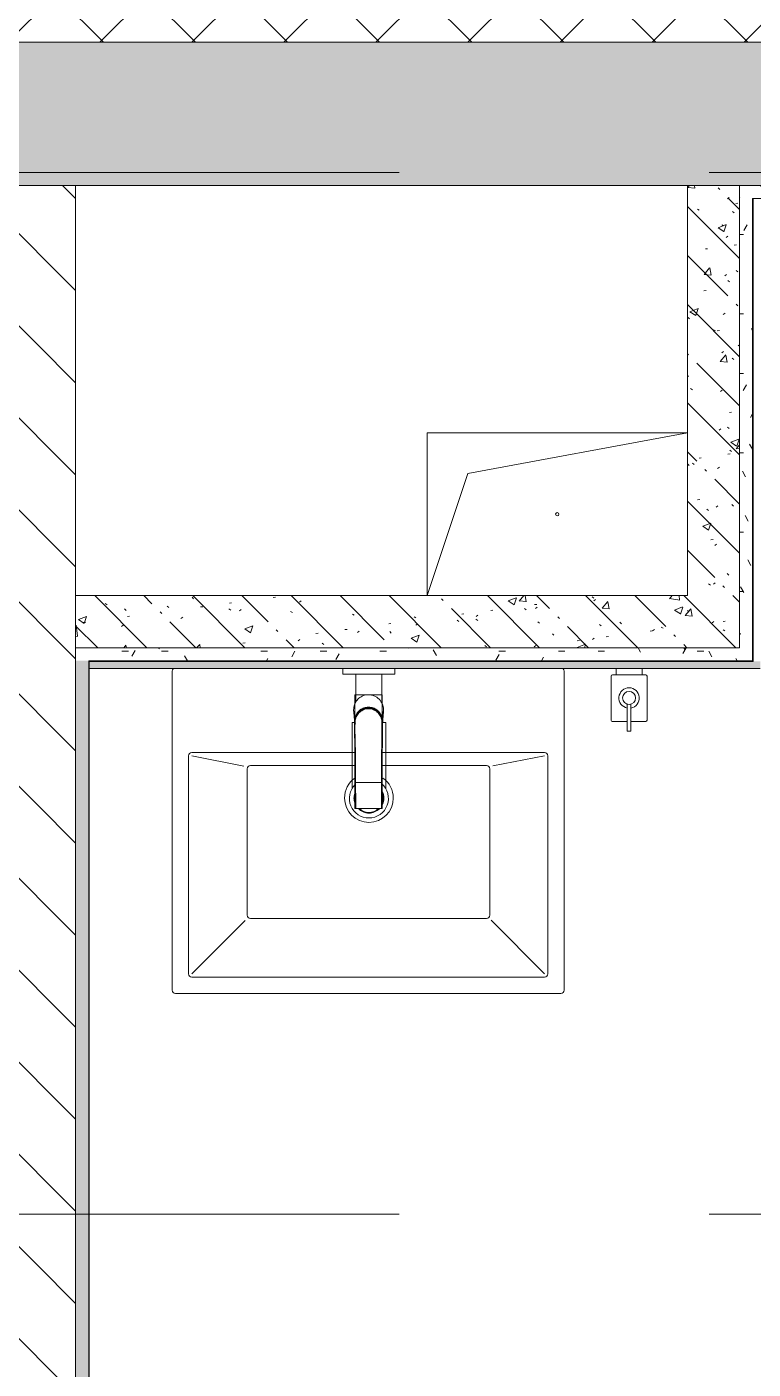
# Model space of a CAD drawing. Header units: millimetres. Extents: x -5714 to 188114, y -8553 to 29000.
# Drawn here: x 15795 to 16911, y 13162 to 15224 of the extents above; entities that cross this region are included whole.
import ezdxf

# ---------------------------------------------------------------- set-up
doc = ezdxf.new("R2010")
doc.units = ezdxf.units.MM
doc.linetypes.add('Осевая', pattern=[3175, 635, -476.25, 1587.5, -476.25])
for name, color, linetype, lineweight in [('0-1', 7, 'Continuous', 9), ('A-GENM', 7, 'Continuous', 9), ('A-WALL', 7, 'Continuous', 9), ('I-WALL', 7, 'Continuous', 9), ('P-SANR-FIXT', 7, 'Continuous', 9), ('P-SANR-FIXT-1', 7, 'Continuous', 13), ('Оси-2', 7, 'Осевая', 9)]:
    doc.layers.add(name, color=color, linetype=linetype, lineweight=lineweight)
doc.layers.add('A-WALL-1', color=7, linetype='Continuous', lineweight=9, true_color=0x3c3c3c)
doc.layers.add('A-WALL-FNSH-1', color=7, linetype='Continuous', lineweight=9, true_color=0x3c3c3c)
pattern_1 = [(135, (0, 0), (-75.43415, -75.43415), [106.68, -17.78, 3.556, -17.78]), (135, (0, 75.39), (-75.43415, -75.43415), []), (50, (0, 0), (127.5292, -11.1576), [13.335, -146.685]), (355, (0, 0), (-24.6697, 133.74), [10.668, -117.348]), (100.451, (10.63, -0.93), (102.8597, 122.5818), [11.333, -124.663]), (46.184, (0, 35.56), (189.7552, -29.4304), [20.002, -220.027]), (96.636, (15.81, 33.1), (166.1822, 173.1996), [17, -186.995]), (351.184, (0, 35.56), (166.184, 173.1976), [16.002, -176.022]), (21, (17.78, 26.67), (106.13027, -71.58603), [13.335, -146.685]), (326, (17.78, 26.67), (43.2619, 128.93175), [10.668, -117.348]), (71.451, (26.62, 20.7), (149.392, 57.34505), [11.333, -124.663]), (37.5, (0, 0), (2.16223, 59.18836), [3.353, -112.573, 3.353, -115.773, -117.792]), (37.5, (0, 0), (2.16223, 59.18836), [-235.052, 3.353, -114.44]), (7.5, (0, 0), (46.77386, 70.12615), [3.353, -64.567, 3.353, -109.906, -44.894]), (7.5, (0, 0), (46.77386, 70.12615), [-181.178, 3.353, -41.542]), (327.5, (-39.65, 0), (94.91367, -4.01009), [3.353, -41.097, 3.353, -135.331, -184.023]), (327.5, (-39.65, 0), (94.91367, -4.01009), [-183.134, 3.353, -180.67]), (317.5, (-57.43, 0), (103.69057, 17.79882), [3.353, -54.432, 3.353, -88.748, -130.683]), (317.5, (-57.43, 0), (103.69057, 17.79882), [-149.885, 3.353, -127.33])]
pattern_2 = [(0, (0, 0), (121.92, 30.48), [10.058, -81.382, 10.058, -81.382, -487.68]), (0, (0, 0), (121.92, 30.48), [-182.88, 10.058, -172.822, 10.058, -81.382, -213.36]), (0, (0, 0), (121.92, 30.48), [-457.2, 10.058, -50.902, 10.058, -142.342]), (120, (45.72, 15.24), (-87.356454, 90.345817), [10.058, -81.382, 10.058, -81.382, -487.68]), (120, (45.72, 15.24), (-87.356454, 90.345817), [-182.88, 10.058, -172.822, 10.058, -81.382, -213.36]), (120, (45.72, 15.24), (-87.356454, 90.345817), [-457.2, 10.058, -50.902, 10.058, -142.342]), (240, (60.96, 76.2), (-34.563546, -120.825817), [10.058, -81.382, 10.058, -81.382, -487.68]), (240, (60.96, 76.2), (-34.563546, -120.825817), [-182.88, 10.058, -172.822, 10.058, -81.382, -213.36]), (240, (60.96, 76.2), (-34.563546, -120.825817), [-457.2, 10.058, -50.902, 10.058, -142.342])]

# ---------------------------------------------------------------- blocks, each defined once
blk = doc.blocks.new('GM_Отверстие прямоугольное _в плите_ - Отверстие-21608683-План размещения напольных электротехнических лючков и розеток 3 этажа в осях 1-12')
at = {"layer": 'A-GENM'}
for p, q in [((-200, -125), (-200, 125)), ((-200, 125), (200, 125)), ((200, 125), (-200, 125)), ((-200, 125), (-200, -125)), ((-137.5, 62.5), (200, 125)), ((-200, -125), (-137.5, 62.5))]:
    blk.add_line(p, q, dxfattribs=at)
for start, end in [(360, 180), (180, 360)]:
    blk.add_arc((0, 0), 2.5, start, end, dxfattribs=at)
blk = doc.blocks.new('сифон - Для раковины-30615598-План размещения напольных электротехнических лючков и розеток 3 этажа в осях 1-12')
at = {"layer": 'P-SANR-FIXT'}
for p, q in [((116.7, 26), (15, 26)), ((116.7, 26), (116.7, 20.9)), ((199.5, 40), (191.1, 40)), ((191.1, -40), (191.1, 40)), ((116.7, -19.7), (116.7, -26)), ((15, -26), (116.7, -26)), ((191.1, -40), (199.5, -40))]:
    blk.add_line(p, q, dxfattribs=at)
for start, end in [(45, 180), (180, 319.7584)]:
    blk.add_arc((0, 0), 30, start, end, dxfattribs=at)
at = {"layer": 'P-SANR-FIXT-1'}
for p, q in [((127.1, 20), (123.1, 20)), ((191.1, 20), (147.8, 20)), ((21.9, -20), (49, -20)), ((49, -20), (56, -20)), ((56, -20), (75, -20)), ((85.7, -20), (118.5, -20)), ((119.7, -20), (122.9, -20)), ((145.8, -20), (191.1, -20))]:
    blk.add_line(p, q, dxfattribs=at)
for radius, start, end in [(22.5, 67.2152, 113.0759), (21.5, 72, 108), (22.5, 133.7338, 180), (22.5, 180, 225.6765), (21.5, 136.1578, 180), (21.5, 180, 223.3802), (22.5, 241.9585, 297.7301), (21.5, 245.8675, 293.8296)]:
    blk.add_arc((0, 0), radius, start, end, dxfattribs=at)
blk = doc.blocks.new('раковина - 400 x 500mm-30615599-План размещения напольных электротехнических лючков и розеток 3 этажа в осях 1-12')
at = {"layer": 'P-SANR-FIXT'}
for p, q in [((-249.5, -5), (-249.5, -495)), ((352.5, -495), (352.5, -5)), ((-224.5, -135), (-224.5, -470)), ((32, -130), (-219.5, -130)), ((-219.5, -135), (-139.5, -151)), ((322.5, -130), (72, -130)), ((322.5, -135), (242.8, -150.5)), ((327.5, -470), (327.5, -135)), ((-134.5, -155), (-134.5, -380)), ((-126, -150), (-129.5, -150)), ((32.1, -150), (-126, -150)), ((233.5, -150), (72, -150)), ((238.5, -155), (238.5, -380)), ((-219.5, -470), (-137.6, -388.1)), ((-129.5, -385), (233.5, -385)), ((322.5, -470), (240.2, -387.7)), ((-219.5, -475), (322.5, -475)), ((-244.5, -500), (347.5, -500))]:
    blk.add_line(p, q, dxfattribs=at)
for centre, radius, start, end in [((-244.5, -5), 5, 135, 180), ((347.5, -5), 5, 0, 45), ((-219.5, -135), 5, 90, 180), ((322.5, -135), 5, 0, 90), ((-129.5, -155), 5, 90, 180), ((233.5, -155), 5, 0, 90), ((52.6, -199.9), 37.5, 124.9764, 180), ((52.6, -199.9), 37.5, 360, 55.0236), ((52.6, -199.9), 37.5, 180, 360), ((52.6, -199.9), 23, 161.666, 180), ((52.6, -199.9), 23, 180, 198.7055), ((52.6, -199.9), 23, 334.4117, 360), ((52.6, -199.9), 23, 360, 25.1143), ((52.6, -199.9), 23, 225, 315), ((-129.5, -380), 5, 180, 270), ((233.5, -380), 5, 270, 360), ((-219.5, -470), 5, 180, 270), ((322.5, -470), 5, 270, 0), ((-244.5, -495), 5, 180, 270), ((347.5, -495), 5, 270, 0)]:
    blk.add_arc(centre, radius, start, end, dxfattribs=at)
blk = doc.blocks.new('смеситель для раковины - Default-30615600-План размещения напольных электротехнических лючков и розеток 3 этажа в осях 1-12')
at = {"layer": '0-1'}
for p, q in [((19.7, 151.6), (-19.8, 151.6)), ((-20.3, 110), (-20.4, 97.4)), ((19.8, 111.8), (-19.8, 111.8)), ((20.4, 97.4), (20.3, 110)), ((-22.8, 3), (-21.8, 15.6)), ((-20.7, 17.2), (-20.7, 16.7)), ((20.8, 16.7), (20.8, 17.2))]:
    blk.add_line(p, q, dxfattribs=at)
at = {"layer": '0-1', "flags": 128}
for points in [[(-19.8, 151.6), (-20, 151.6), (-20.2, 151.6), (-20.3, 151.5), (-20.4, 151.5), (-20.5, 151.4), (-20.6, 151.3), (-20.6, 151.2), (-20.7, 151.1), (-20.7, 151.1), (-20.7, 151), (-20.7, 151), (-20.8, 150.9), (-20.8, 150.6), (-20.8, 149.7), (-20.8, 148.7), (-20.8, 147.7), (-20.9, 146.7), (-20.9, 145.3), (-21.1, 93.2)], [(19.7, 151.6), (20, 151.6), (20.2, 151.6), (20.4, 151.5), (20.5, 151.4), (20.6, 151.3), (20.6, 151.3), (20.7, 151.2), (20.7, 151.1), (20.7, 151.1), (20.7, 151), (20.8, 151), (20.8, 150.9), (20.8, 150.6)], [(-19.8, 111.8), (-19.9, 111.8), (-20, 111.8), (-20.1, 111.8), (-20.1, 111.7), (-20.2, 111.7), (-20.3, 111.6), (-20.3, 111.5), (-20.3, 111.5), (-20.3, 111.4), (-20.3, 111.4), (-20.3, 111.4), (-20.3, 111.3), (-20.3, 111.2), (-20.3, 111), (-20.3, 110.8), (-20.3, 110.6), (-20.3, 110.3), (-20.3, 110)], [(12.1, -0.1), (14.4, 1.7), (18.1, 6.1), (20.4, 11.5), (21.2, 17.2), (21.2, 36.2), (21.1, 56), (21, 111.4)], [(19.8, 111.8), (19.9, 111.8), (20, 111.8), (20.1, 111.8), (20.2, 111.7), (20.2, 111.6), (20.3, 111.6), (20.3, 111.5), (20.3, 111.5), (20.3, 111.4), (20.3, 111.4), (20.3, 111.3), (20.3, 111.1), (20.3, 110.9), (20.3, 110.7), (20.3, 110.4), (20.3, 110)], [(-21.8, 15.6), (-21.7, 19.7), (-21.6, 24.4), (-21.5, 30.8), (-21.4, 37.1), (-21.3, 49.4), (-21.2, 68.8), (-21.1, 88)], [(-18.9, 7.6), (-20, 10.3), (-20.8, 13.1), (-21.1, 18.6), (-21.1, 48.6), (-21.1, 93.2)], [(21.8, 15.6), (22.1, 11.2), (22.8, 3)]]:
    blk.add_lwpolyline(points, dxfattribs=at)
at = {"layer": 'P-SANR-FIXT'}
for p, q in [((21, 151.6), (-21, 151.6)), ((-21, 151.6), (-21, -23)), ((21, -23), (21, 151.6)), ((-19.7, 144), (-19.8, 111.7)), ((19.8, 111.7), (19.7, 144)), ((-20.4, 22), (-20.8, 19.8)), ((20.8, 19.8), (20.4, 22)), ((-21, 19.9), (-20.8, 19.8)), ((19.4, 12.9), (20.4, 11.1)), ((21, 19.9), (20.8, 19.8)), ((20.9, 18.5), (20.8, 19.8)), ((20.9, 18.4), (21.1, 18.4)), ((22.5, 5), (22.9, 0.9)), ((-0.6, -2.8), (0.6, -2.8)), ((-21, -23), (21, -23))]:
    blk.add_line(p, q, dxfattribs=at)
at = {"layer": 'P-SANR-FIXT', "flags": 128}
for points in [[(-21.1, 16.9), (-21.1, 42.2), (-21, 67.6), (-20.8, 118.3), (-20.7, 143.7), (-20.7, 149.4), (-20.8, 150.2), (-20.9, 145.3), (-20.9, 138.9), (-21.1, 88.1)], [(-20.1, 88.1), (-20.1, 99.6), (-20, 111), (-20, 122.4), (-19.9, 133.8), (-19.9, 145.2)], [(19.9, 145.2), (19.9, 138.9), (19.9, 132.6), (20, 126.2), (20, 119.9), (20, 113.5), (20, 107.2), (20.1, 100.8), (20.1, 94.5), (20.1, 88.1)], [(21.1, 88.1), (20.9, 138.9), (20.9, 145.3), (20.8, 150.2), (20.7, 149.4), (20.7, 143.7), (20.8, 118.3), (21, 67.6), (21.1, 42.2), (21.1, 16.9)], [(-21.1, 18.6), (-21.1, 18.6), (-21.1, 18.6), (-21, 18.6), (-21, 18.6), (-21, 18.5), (-20.9, 18.5), (-20.9, 18.5)], [(-21.1, 18.4), (-21.1, 18), (-21.1, 17.6), (-21.1, 17.2), (-21.1, 16.8), (-21.1, 16.4)], [(-20.8, 19.8), (-20.9, 19.2), (-20.9, 18.5)], [(-15.9, 4.1), (-13.1, 1.6), (-9.8, -0.4), (-6.1, -1.8), (-2.1, -2.5), (2.1, -2.5), (6.1, -1.8), (9.8, -0.4), (11.1, 0.4)], [(11.5, 0.5), (13.1, 1.6), (15.9, 4.1)], [(21.1, 16.4), (21.1, 16.8), (21.1, 17.2), (21.1, 17.6), (21.1, 18), (21.1, 18.4)], [(22.9, 0.9), (22.7, 3.2), (22.5, 5.6), (22.3, 7.9), (22.1, 10.8), (21.8, 15.2)], [(0.6, -3.9), (0.3, -3.9), (0.1, -3.9), (-0.1, -3.9), (-0.3, -3.9), (-0.6, -3.9)]]:
    blk.add_lwpolyline(points, dxfattribs=at)
at = {"layer": 'P-SANR-FIXT'}
for centre, major_axis, ratio, start_param, end_param in [((-19.8, 109.7), (-0.5, 0.002), 0.095846, 0.017294, 1.571164), ((19.8, 109.7), (0.5, 0.002), 0.095848, 4.711795, 6.265892), ((0, 17.2), (20.8, 0), 0.98634, 3.038054, 3.141593), ((0, 17.2), (20.8, 0), 0.98634, 3.141593, 3.441377), ((0, 16.7), (20.8, 0), 0.98634, 3.141593, 3.372062), ((0, 17.2), (20.8, 0), 0.98634, 3.613983, 5.358408), ((0, 16.7), (20.7, 0), 0.98634, 3.612684, 3.769911), ((0, 16.7), (20.7, 0), 0.98634, 3.994763, 4.083653), ((0, 16.7), (20.8, 0), 0.98634, 5.376246, 5.846752), ((0, 17.2), (20.8, 0), 0.98634, 5.499139, 5.804813), ((0, 17.2), (-20.8, 0), 0.98634, 2.841808, 3.141593), ((0, 16.7), (20.8, 0), 0.98634, 6.052716, 6.283185), ((0, 17.2), (20.8, 0), 0.98634, 0, 0.103539), ((0, 16.7), (20.7, 0), 0.98634, 4.276566, 4.807479), ((0, 16.7), (20.8, 0), 0.98634, 4.9338, 5.10736)]:
    blk.add_ellipse(centre, major_axis=major_axis, ratio=ratio, start_param=start_param, end_param=end_param, dxfattribs=at)
for points, knots in [([(-19.9, 145.2), (-19.9, 146), (-19.9, 147.4), (-19.8, 149.3), (-19.8, 150.7), (-19.8, 151.5), (-19.8, 151.6), (-19.8, 151.6)], [0, 0, 0, 0, 0.1, 0.2, 0.3, 0.4, 0.4725859, 0.4725859, 0.4725859, 0.4725859]), ([(-19.8, 151.6), (-19.7, 151.6), (-19.7, 151.6), (-19.7, 151.2), (-19.7, 150), (-19.7, 148.3), (-19.7, 146.2), (-19.7, 144.8), (-19.7, 144)], [0.4728347, 0.4728347, 0.4728347, 0.4728347, 0.5, 0.6, 0.7, 0.8, 0.9, 1, 1, 1, 1]), ([(19.7, 144), (19.7, 144.8), (19.7, 146.2), (19.7, 148.3), (19.7, 150), (19.7, 151.2), (19.7, 151.6), (19.7, 151.6), (19.7, 151.6)], [0, 0, 0, 0, 0.1, 0.2, 0.3, 0.4, 0.5, 0.5274121, 0.5274121, 0.5274121, 0.5274121]), ([(19.7, 151.6), (19.8, 151.6), (19.8, 151.5), (19.8, 150.7), (19.8, 149.3), (19.9, 147.4), (19.9, 146), (19.9, 145.2)], [0.5275209, 0.5275209, 0.5275209, 0.5275209, 0.6, 0.7, 0.8, 0.9, 1, 1, 1, 1]), ([(-19.8, 111.8), (-19.8, 111.8), (-19.8, 111.7), (-19.8, 110.9), (-19.8, 110.1), (-19.8, 109.7)], [0.4695548, 0.4695548, 0.4695548, 0.4695548, 0.6, 0.8, 1, 1, 1, 1]), ([(19.8, 109.7), (19.8, 110.1), (19.8, 110.9), (19.8, 111.7), (19.8, 111.8), (19.8, 111.8)], [0, 0, 0, 0, 0.2, 0.4, 0.5304748, 0.5304748, 0.5304748, 0.5304748]), ([(-21.1, 88.1), (-21.1, 85.7), (-21.1, 82.2), (-21.1, 77.5), (-21.2, 73.9), (-21.2, 70.4), (-21.2, 66.8), (-21.2, 63.9), (-21.2, 61.5), (-21.2, 59.8), (-21.2, 58), (-21.2, 55.7), (-21.3, 52.8), (-21.3, 49.3), (-21.3, 46), (-21.3, 42.6), (-21.4, 39.4), (-21.4, 36.2), (-21.5, 32.2), (-21.5, 27.5), (-21.7, 20.9), (-21.8, 17.2), (-21.8, 15.2)], [0, 0, 0, 0, 0.083333, 0.125, 0.166667, 0.208333, 0.25, 0.291667, 0.3125, 0.333333, 0.354167, 0.375, 0.416667, 0.458333, 0.5, 0.541667, 0.583333, 0.625, 0.666667, 0.75, 0.833333, 1, 1, 1, 1]), ([(-20.4, 97.4), (-20.4, 91.1), (-20.5, 81.8), (-20.6, 69.7), (-20.6, 60), (-20.7, 52.6), (-20.8, 47.4), (-20.8, 45.2), (-20.8, 43.5), (-20.9, 41.8), (-20.9, 39.8), (-20.9, 37.7), (-20.9, 36.2), (-20.9, 35.4), (-21, 34.1), (-21, 32.6), (-21, 31), (-21, 29.7), (-21, 28.6), (-21, 27.7), (-21, 26.8), (-21.1, 25.6), (-21.1, 22.9), (-21.1, 20.4), (-21.1, 18.4)], [0, 0, 0, 0, 0.222222, 0.333333, 0.444444, 0.583333, 0.618056, 0.652778, 0.670139, 0.6875, 0.722222, 0.756944, 0.774306, 0.782986, 0.791667, 0.826389, 0.84375, 0.861111, 0.878472, 0.887153, 0.895833, 0.913194, 0.930556, 1, 1, 1, 1]), ([(-20.5, 43.6), (-20.5, 44.1), (-20.5, 44.9), (-20.5, 45.9), (-20.4, 46.5), (-20.4, 47), (-20.4, 47.6), (-20.3, 48.2), (-20.3, 49.3), (-20.3, 50.8), (-20.3, 52.7), (-20.3, 54.8), (-20.2, 57.1), (-20.2, 60.5), (-20.1, 67), (-20, 78.4), (-19.9, 90.5), (-19.9, 97.4)], [0.3665203, 0.3665203, 0.3665203, 0.3665203, 0.3928571, 0.4107143, 0.4196429, 0.4285714, 0.4375, 0.4464286, 0.4642857, 0.5, 0.5357143, 0.5714286, 0.6071429, 0.6428571, 0.7142857, 0.8571429, 1, 1, 1, 1]), ([(19.9, 97.4), (19.9, 90.5), (20, 78.4), (20.1, 66.9), (20.2, 60.3), (20.3, 57), (20.3, 54.6), (20.3, 52.6), (20.3, 50.7), (20.3, 49.2), (20.4, 48.1), (20.4, 47.4), (20.4, 46.9), (20.4, 46.4), (20.4, 45.8), (20.4, 44.6), (20.4, 43), (20.4, 41.3), (20.5, 40), (20.5, 39.2), (20.6, 38.5), (20.7, 37.9), (20.7, 37.5)], [0, 0, 0, 0, 0.1428571, 0.2857143, 0.3571429, 0.3928571, 0.4285714, 0.4642857, 0.5, 0.5357143, 0.5535714, 0.5625, 0.5714286, 0.5803571, 0.5892857, 0.6071429, 0.6428571, 0.6785714, 0.6964286, 0.7053571, 0.7142857, 0.7301718, 0.7301718, 0.7301718, 0.7301718]), ([(20.1, 88.1), (20.1, 88.2), (20.2, 88.3), (20.4, 88.2), (20.5, 88), (20.6, 87.8), (20.7, 87.5), (20.7, 87.3), (20.8, 87.1), (20.9, 87), (20.9, 86.8), (20.9, 86.7)], [0, 0, 0, 0, 0.1, 0.19375, 0.25, 0.3, 0.35, 0.4, 0.45, 0.525, 0.575, 0.575, 0.575, 0.575]), ([(21.1, 18.4), (21.1, 19.2), (21.1, 20.8), (21.1, 23.1), (21.1, 25), (21.1, 26.5), (21, 27.6), (21, 28.6), (21, 30), (21, 31.7), (21, 33.4), (21, 34.6), (20.9, 35.2), (20.9, 35.7), (20.9, 36.3), (20.9, 36.9), (20.9, 38.1), (20.9, 39.8), (20.9, 41.4), (20.8, 42.8), (20.8, 44.1), (20.8, 45.8), (20.8, 48.6), (20.7, 53.5), (20.6, 60.7), (20.6, 68.9), (20.5, 76.5), (20.5, 85.7), (20.4, 92.7), (20.4, 97.4)], [0, 0, 0, 0, 0.027778, 0.055556, 0.083333, 0.097222, 0.111111, 0.125, 0.138889, 0.166667, 0.194444, 0.208333, 0.215278, 0.222222, 0.229167, 0.236111, 0.25, 0.277778, 0.305556, 0.319444, 0.333333, 0.361111, 0.388889, 0.444444, 0.555556, 0.666667, 0.75, 0.833333, 1, 1, 1, 1]), ([(21.8, 15.2), (21.8, 16.4), (21.7, 19.4), (21.6, 24.2), (21.5, 28.2), (21.5, 30.6), (21.5, 32.4), (21.4, 34.1), (21.4, 35.8), (21.4, 37.3), (21.4, 38.7), (21.4, 39.8), (21.4, 41), (21.3, 42.6), (21.3, 44.7), (21.3, 47.5), (21.3, 50.9), (21.2, 55.1), (21.2, 60), (21.2, 65.1), (21.2, 69.9), (21.2, 74.5), (21.1, 80.6), (21.1, 85.1), (21.1, 88.1)], [0, 0, 0, 0, 0.142857, 0.285714, 0.357143, 0.392857, 0.428571, 0.464286, 0.5, 0.535714, 0.553571, 0.571429, 0.589286, 0.607143, 0.642857, 0.678571, 0.714286, 0.75, 0.785714, 0.821429, 0.857143, 0.892857, 0.928571, 1, 1, 1, 1]), ([(-21, 19.9), (-21, 20.5), (-20.9, 21.9), (-20.9, 23.9), (-20.9, 25.6), (-20.9, 26.9), (-20.9, 27.6), (-20.9, 28.1), (-20.9, 28.7), (-20.9, 29.4), (-21, 30.9), (-21, 33.1), (-21, 35.5), (-20.9, 37.4), (-20.9, 38.5), (-20.8, 39.3), (-20.7, 40), (-20.7, 40.4), (-20.7, 40.7)], [0, 0, 0, 0, 0.0357143, 0.0714286, 0.1071429, 0.125, 0.1339286, 0.1428571, 0.1517857, 0.1607143, 0.1785714, 0.2142857, 0.25, 0.2678571, 0.2857143, 0.2946429, 0.3035714, 0.3169953, 0.3169953, 0.3169953, 0.3169953]), ([(20.9, 33.9), (20.9, 33.6), (20.9, 32.5), (20.9, 30.9), (20.9, 29.2), (20.9, 28.3), (20.9, 27.5), (20.9, 26.8), (20.9, 25.6), (20.9, 23.9), (21, 21.9), (21, 20.5), (21, 19.9)], [0.7766981, 0.7766981, 0.7766981, 0.7766981, 0.7857143, 0.8214286, 0.8392857, 0.8571429, 0.8660714, 0.875, 0.8928571, 0.9285714, 0.9642857, 1, 1, 1, 1]), ([(-21.8, 15.2), (-21.9, 13.9), (-22, 12.1), (-22.1, 10.1), (-22.2, 8.7), (-22.3, 7.5), (-22.4, 6.6), (-22.5, 5.7), (-22.6, 4.8), (-22.7, 3.8), (-22.8, 2.5), (-22.9, 1.5), (-22.9, 0.9)], [0, 0, 0, 0, 0.166667, 0.25, 0.333333, 0.416667, 0.5, 0.583333, 0.666667, 0.75, 0.833333, 1, 1, 1, 1]), ([(-17.8, -14.4), (-18, -14.2), (-19.1, -12.7), (-21.9, -8.1), (-22.9, -3.2), (-22.9, 0.3)], [0.7820231, 0.7820231, 0.7820231, 0.7820231, 0.7916667, 0.8611111, 1, 1, 1, 1]), ([(-21, 19.9), (-21, 19.7), (-21, 19.5), (-21.1, 19.2), (-21.1, 18.9), (-21.1, 18.7), (-21.1, 18.6)], [0, 0, 0, 0, 0.333333, 0.5, 0.666667, 1, 1, 1, 1]), ([(-0.6, -3.9), (-1.6, -3.9), (-3.8, -3.7), (-7, -2.8), (-10, -1.5), (-12.8, 0.2), (-15.2, 2.3), (-17.3, 4.8), (-18.7, 7.1), (-19.6, 9), (-20.1, 10.6), (-20.6, 12.1), (-21, 14.3), (-21.1, 15.9), (-21.1, 16.9)], [0, 0, 0, 0, 0.1, 0.2, 0.3, 0.4, 0.5, 0.6, 0.7, 0.75, 0.8, 0.85, 0.9, 1, 1, 1, 1]), ([(-21.1, 16.4), (-21.1, 14.3), (-20.4, 11.1), (-18.7, 7.6), (-17.5, 5.8), (-16.4, 4.5), (-15.2, 3.2), (-13.9, 2.1), (-12.5, 1), (-10.9, 0.1), (-9.2, -0.7), (-6.9, -1.7), (-3.8, -2.5), (0, -2.8), (3.8, -2.5), (6.9, -1.7), (9, -0.9), (10.1, -0.3), (10.9, 0.1), (11.7, 0.5), (12.7, 1.2), (13.9, 2), (15, 3), (15.8, 3.8), (16.4, 4.5), (17, 5.2), (17.7, 6.2), (18.6, 7.6), (19.3, 9), (19.7, 9.9), (19.9, 10.5), (20, 10.9), (20.2, 11.2), (20.3, 11.7), (20.6, 12.6), (20.8, 13.8), (21, 15.1), (21.1, 16), (21.1, 16.4)], [0, 0, 0, 0, 0.111111, 0.166667, 0.194444, 0.222222, 0.25, 0.277778, 0.305556, 0.333333, 0.361111, 0.388889, 0.444444, 0.5, 0.555556, 0.611111, 0.638889, 0.652778, 0.666667, 0.680556, 0.694444, 0.722222, 0.75, 0.763889, 0.777778, 0.791667, 0.805556, 0.833333, 0.861111, 0.875, 0.881944, 0.888889, 0.895833, 0.902778, 0.916667, 0.944444, 0.972222, 1, 1, 1, 1]), ([(-20.8, 14.6), (-20.7, 14.1), (-20.6, 12.9), (-20.2, 11.6), (-20, 10.9)], [0, 0, 0, 0, 0.4, 1, 1, 1, 1]), ([(-20, 10.9), (-19.6, 9.8), (-18.5, 7.4), (-17, 5.2), (-15.9, 4.1)], [0, 0, 0, 0, 0.444444, 1, 1, 1, 1]), ([(22.9, 0.3), (22.9, -2.5), (22.3, -6.4), (20, -11.4), (17.7, -14.7), (14.9, -17.6), (11.6, -20), (7.9, -21.7), (4.5, -22.6), (1.5, -23), (-1.9, -23), (-6, -22.4), (-10, -20.8), (-12.8, -19.1), (-14.8, -17.5), (-16.4, -16), (-17.3, -15), (-17.6, -14.6)], [0, 0, 0, 0, 0.1111111, 0.1666667, 0.2222222, 0.2777778, 0.3333333, 0.3888889, 0.4444444, 0.4791667, 0.5138889, 0.5833333, 0.6527778, 0.6875, 0.7222222, 0.7569444, 0.7777778, 0.7777778, 0.7777778, 0.7777778]), ([(21.1, 16.9), (21.1, 15.9), (21, 13.7), (20.2, 10.6), (19, 7.6), (16.7, 3.9), (12.9, 0), (7.1, -3.1), (2.7, -3.9), (0.6, -3.9)], [0, 0, 0, 0, 0.1, 0.2, 0.3, 0.4, 0.6, 0.8, 1, 1, 1, 1]), ([(15.9, 4.1), (16.7, 5), (18.4, 7.2), (19.5, 9.5), (20, 10.9)], [0, 0, 0, 0, 0.444444, 1, 1, 1, 1]), ([(20, 10.9), (20.2, 11.4), (20.5, 12.7), (20.7, 13.9), (20.8, 14.6)], [0, 0, 0, 0, 0.444444, 1, 1, 1, 1]), ([(-0.6, -3.9), (-0.6, -3.9), (-0.6, -3.7), (-0.6, -3.5), (-0.6, -3.1), (-0.6, -2.9), (-0.6, -2.8)], [0, 0, 0, 0, 0.363636, 0.545455, 0.727273, 1, 1, 1, 1]), ([(0.6, -3.9), (0.6, -3.9), (0.6, -3.7), (0.6, -3.5), (0.6, -3.1), (0.6, -2.9), (0.6, -2.8)], [0, 0, 0, 0, 0.363636, 0.545455, 0.727273, 1, 1, 1, 1])]:
    blk.add_open_spline(points, degree=3, knots=knots, dxfattribs=at)
for points in [[(-19.8, 111.8), (-19.8, 111.8), (-19.8, 111.8), (-19.8, 111.8)], [(19.8, 111.8), (19.8, 111.8), (19.8, 111.8), (19.8, 111.8)], [(-20.1, 88.1), (-20.4, 88.2), (-20.6, 88.2), (-20.8, 88.2)], [(-20, 85.7), (-20.1, 86.5), (-20.1, 87.3), (-20.1, 88.1)], [(20.1, 88.1), (20.1, 87.3), (20.1, 86.5), (20, 85.7)], [(-21.2, 19.5), (-21, 20.5), (-20.6, 21.4), (-20.2, 22.3)], [(-20.4, 22.5), (-20.7, 21.7), (-20.9, 20.8), (-21, 19.9)], [(20.2, 22.3), (21.2, 20.1), (21.8, 17.6), (21.8, 15.2)], [(21, 19.9), (20.9, 20.8), (20.7, 21.7), (20.4, 22.5)], [(-22.9, 0.9), (-22.9, 2.2), (-22.8, 3.6), (-22.6, 4.9)], [(-21.8, 15.2), (-21.8, 16.4), (-21.7, 17.6), (-21.4, 18.8)], [(-20.9, 18.4), (-21, 18.4), (-21.1, 18.4), (-21.1, 18.5)], [(-20.9, 18.3), (-20.9, 17.7), (-20.9, 16.5), (-20.8, 15.2), (-20.8, 14.6)], [(20.7, 19.9), (20.7, 17.5), (19.9, 12.6), (16.3, 6), (10.7, 1.1), (3.8, -1.6), (-3.7, -1.6), (-10.7, 1.1), (-16.3, 6), (-19.9, 12.6), (-20.7, 17.5), (-20.7, 19.9)], [(-20.4, 11.1), (-20.1, 11.7), (-19.8, 12.3), (-19.4, 12.9)], [(20.8, 14.6), (20.8, 15.2), (20.9, 16.5), (20.9, 17.8), (20.9, 18.4)], [(21.1, 18.5), (21.1, 18.5), (21, 18.5), (20.9, 18.5)], [(21.1, 18.5), (21.1, 18.6), (21.1, 18.7), (21.1, 18.9), (21.1, 19.2), (21.1, 19.4), (21, 19.6), (21, 19.8), (21, 19.9)], [(-3, -2.5), (-2.2, -2.7), (-1.4, -2.7), (-0.6, -2.8)]]:
    blk.add_open_spline(points, degree=3, dxfattribs=at)
blk = doc.blocks.new('TOY_Диспансер мыло - Дозатор Elegance new 11654 019001 хром-30721027-План размещения напольных электротехнических лючков и розеток 3 этажа в осях 1-12')
at = {"layer": 'A-GENM'}
for p, q in [((97.5, 84.7), (97.5, 17)), ((122.2, 86.7), (99.5, 86.7)), ((122.2, 86.7), (102.9, 86.7)), ((127.9, 101.6), (122.2, 101.6)), ((122.2, 101.6), (122.2, 86.7)), ((122.2, 87.7), (122.2, 60.3)), ((127.9, 86.7), (127.9, 101.6)), ((127.9, 60.3), (127.9, 87.7)), ((146.9, 86.7), (127.9, 86.7)), ((150.5, 86.7), (127.9, 86.7)), ((152.5, 17), (152.5, 84.7)), ((99.5, 15), (105, 15)), ((145, 15), (105, 15)), ((105, 15), (105, 5.5)), ((145, 5.5), (145, 15)), ((145, 15), (150.5, 15))]:
    blk.add_line(p, q, dxfattribs=at)
blk.add_circle((125, 50.7), 10, dxfattribs=at)
for centre, radius, start, end in [((99.5, 84.7), 2, 90, 180), ((150.5, 84.7), 2, 360, 90), ((125, 50.7), 15.7, 100.4353, 79.365), ((99.5, 17), 2, 180, 270), ((150.5, 17), 2, 270, 360)]:
    blk.add_arc(centre, radius, start, end, dxfattribs=at)

msp = doc.modelspace()

# ---------------------------------------------------------------- hatches: boundary and pattern name
at = {"layer": 'A-WALL'}
h = msp.add_hatch(dxfattribs=at)
h.set_pattern_fill('FP_9', color=256, style=0, pattern_type=2)
h.set_pattern_definition([(45, (0, 0), (-70.71068, 70.71068), []), (135, (0, 0), (-70.71068, -70.71068), [])])
h.paths.add_polyline_path([(38086.5, 15200), (38282.7, 15200), (38282.7, 15350), (37810, 15350), (37810, 15200)])
h.paths.add_polyline_path([(34721.1, 15200), (35410, 15200), (35410, 15350), (34660, 15350), (34660, 15200)])
h.paths.add_polyline_path([(33711.5, 15200), (33760, 15200), (33760, 15350), (33610, 15350), (33610, 15200)])
h.paths.add_polyline_path([(32110, 15200), (32110, 15350), (30017, 15349), (30017, 15288), (30014, 15285), (29240, 15285), (29237, 15288), (29236.3, 15350), (25610.3, 15349), (25610.3, 15288), (25607.3, 15285), (24433.3, 15285), (24430.3, 15288), (24429.5, 15350), (19790, 15349), (19790, 15288), (19787, 15285), (19013, 15285), (19010, 15288), (19009.3, 15350), (14783, 15349), (14781.9, 15285.7), (14780, 15285), (14603.7, 15286.1), (14603, 15288), (14602.3, 15350), (12860, 15350), (12860, 15200), (32028.8, 15200)])
h.paths.add_polyline_path([(9760, 15200), (9760, 15350), (9160, 15350), (9160, 15200)])
h.paths.add_polyline_path([(8260, 15200), (8260, 15350), (7660, 15350), (7660, 15200), (7798.1, 15200)])
h.paths.add_polyline_path([(6760, 15200), (6760, 15350), (40, 15350), (40, 15293), (-110, 15293), (-110, 15200), (6452, 15200)])
h.paths.add_polyline_path([(33010, 15200), (33240, 15200), (33240, 15350), (33010, 15350)])
at = {"layer": 'I-WALL'}
h = msp.add_hatch(dxfattribs=at)
h.set_pattern_fill('FP_10', color=256, style=0, pattern_type=2)
h.set_pattern_definition([(45, (0, 0), (-57.02463, 57.02463), []), (45, (57.025, 0), (-57.02463, 57.02463), [100.806, -20.161, 3.353, -16.808])])
h.paths.add_polyline_path([(21910, 14980), (21910, 15200), (18710.3, 15200), (18710.3, 14980), (20210, 14980)])
h.paths.add_polyline_path([(22605.8, 14980), (25810, 14980), (25810, 15200), (22510, 15200), (22510, 14980)])
h.paths.add_polyline_path([(26410, 14980), (30010, 14980), (30010, 15200), (26410, 15200), (26410, 15094.6)])
h.paths.add_polyline_path([(30790, 14980), (32110, 14980), (32110, 15200), (30610, 15200), (30610, 14980), (30682.7, 14980)])
h.paths.add_polyline_path([(14890, 14980), (18110.3, 14980), (18110.3, 15200), (14310, 15200), (14310, 14980), (14865.4, 14980)])
h = msp.add_hatch(dxfattribs=at)
h.set_pattern_fill('FP_8', color=256, style=0, pattern_type=2)
h.set_pattern_definition([(135, (0, 0), (-70.7107, -70.7107), [])])
h.paths.add_polyline_path([(15670, 11100), (15870, 11100), (15870, 14980), (15670, 14980), (15670, 12815.3)])
h = msp.add_hatch(dxfattribs=at)
h.set_pattern_fill('FP_17', color=256, style=0, pattern_type=2)
h.set_pattern_definition(pattern_1)
h.paths.add_polyline_path([(16890, 14350), (16890, 14980), (16810, 14980), (16810, 14350), (16884.7, 14350)])
h = msp.add_hatch(dxfattribs=at)
h.set_pattern_fill('FP_35', color=256, style=0, pattern_type=2)
h.set_pattern_definition(pattern_2)
h.paths.add_polyline_path([(17221.2, 14960), (18090.3, 14960), (18090.3, 14980), (16890, 14980), (16890, 14960), (16910, 14960)])
h = msp.add_hatch(dxfattribs=at)
h.set_pattern_fill('FP_35', color=256, style=0, pattern_type=2)
h.set_pattern_definition(pattern_2)
h.paths.add_polyline_path([(16910, 14250), (16910, 14960), (16890, 14960), (16890, 14250)])
h = msp.add_hatch(dxfattribs=at)
h.set_pattern_fill('FP_17', color=256, style=0, pattern_type=2)
h.set_pattern_definition(pattern_1)
h.paths.add_polyline_path([(16890, 14270), (16890, 14350), (15870, 14350), (15870, 14270), (16884.7, 14270)])
h = msp.add_hatch(dxfattribs=at)
h.set_pattern_fill('FP_35', color=256, style=0, pattern_type=2)
h.set_pattern_definition(pattern_2)
h.paths.add_polyline_path([(16890, 14250), (16890, 14270), (15870, 14270), (15870, 14250), (16884.7, 14250)])
h = msp.add_hatch(dxfattribs=at)
h.set_pattern_fill('FP_35', color=256, style=0, pattern_type=2)
h.set_pattern_definition(pattern_2)
h.paths.add_polyline_path([(15890, 11100), (15890, 14250), (15870, 14250), (15870, 11100), (15875, 11100)])
msp.add_hatch(color=256, dxfattribs=at).paths.add_polyline_path([(16884.7, 14238), (16922, 14238), (16922, 14249), (15891, 14249), (15891, 14238), (16548.1, 14238)])

# ---------------------------------------------------------------- linework, layer by layer
at = {"layer": 'A-WALL'}
for p, q in [((18110.3, 15200), (14310, 15200)), ((18110.3, 14980), (16890, 14980)), ((16890, 14980), (16890, 14270)), ((15870, 14270), (15870, 11100)), ((15890, 14250), (15890, 11120)), ((15891, 14249), (15891, 14238))]:
    msp.add_line(p, q, dxfattribs=at)
at = {"layer": 'A-WALL-1'}
for p, q in [((14310, 15200), (21910, 15200)), ((14310, 14980), (16890, 14980)), ((15870, 14270), (15870, 14980)), ((16810, 14980), (16810, 14350)), ((16910, 14960), (16911, 14960)), ((16910, 14250), (16910, 14960)), ((16810, 14350), (15870, 14350)), ((15870, 14270), (16890, 14270)), ((15890, 14250), (16910, 14250))]:
    msp.add_line(p, q, dxfattribs=at)
at = {"layer": 'A-WALL-FNSH-1'}
for p, q in [((16911, 14960), (16911, 14249)), ((18090.3, 14960), (16911, 14960)), ((16911, 14249), (15890, 14249)), ((15891, 11121), (15891, 14238)), ((15891, 14238), (16922, 14238))]:
    msp.add_line(p, q, dxfattribs=at)
at = {"layer": 'Оси-2'}
for p, q in [((-2206.6, 15000), (35660, 15000)), ((-2206.6, 13400), (35660, 13400))]:
    msp.add_line(p, q, dxfattribs=at)

# ---------------------------------------------------------------- block references
at = {"layer": 'A-GENM'}
msp.add_blockref('GM_Отверстие прямоугольное _в плите_ - Отверстие-21608683-План размещения напольных электротехнических лючков и розеток 3 этажа в осях 1-12', (16610, 14475), dxfattribs=at)
at = {"layer": 'P-SANR-FIXT'}
msp.add_blockref('раковина - 400 x 500mm-30615599-План размещения напольных электротехнических лючков и розеток 3 этажа в осях 1-12', (16268, 14239), dxfattribs=at)
for name, p, rotation in [('сифон - Для раковины-30615598-План размещения напольных электротехнических лючков и розеток 3 этажа в осях 1-12', (16320.6, 14038.5), 89.9999999999993), ('TOY_Диспансер мыло - Дозатор Elegance new 11654 019001 хром-30721027-План размещения напольных электротехнических лючков и розеток 3 этажа в осях 1-12', (16845.4, 14243.5), 180), ('смеситель для раковины - Default-30615600-План размещения напольных электротехнических лючков и розеток 3 этажа в осях 1-12', (16320, 14174.8), 180)]:
    msp.add_blockref(name, p, dxfattribs=dict(at, rotation=rotation))

doc.saveas('drawing.dxf')
